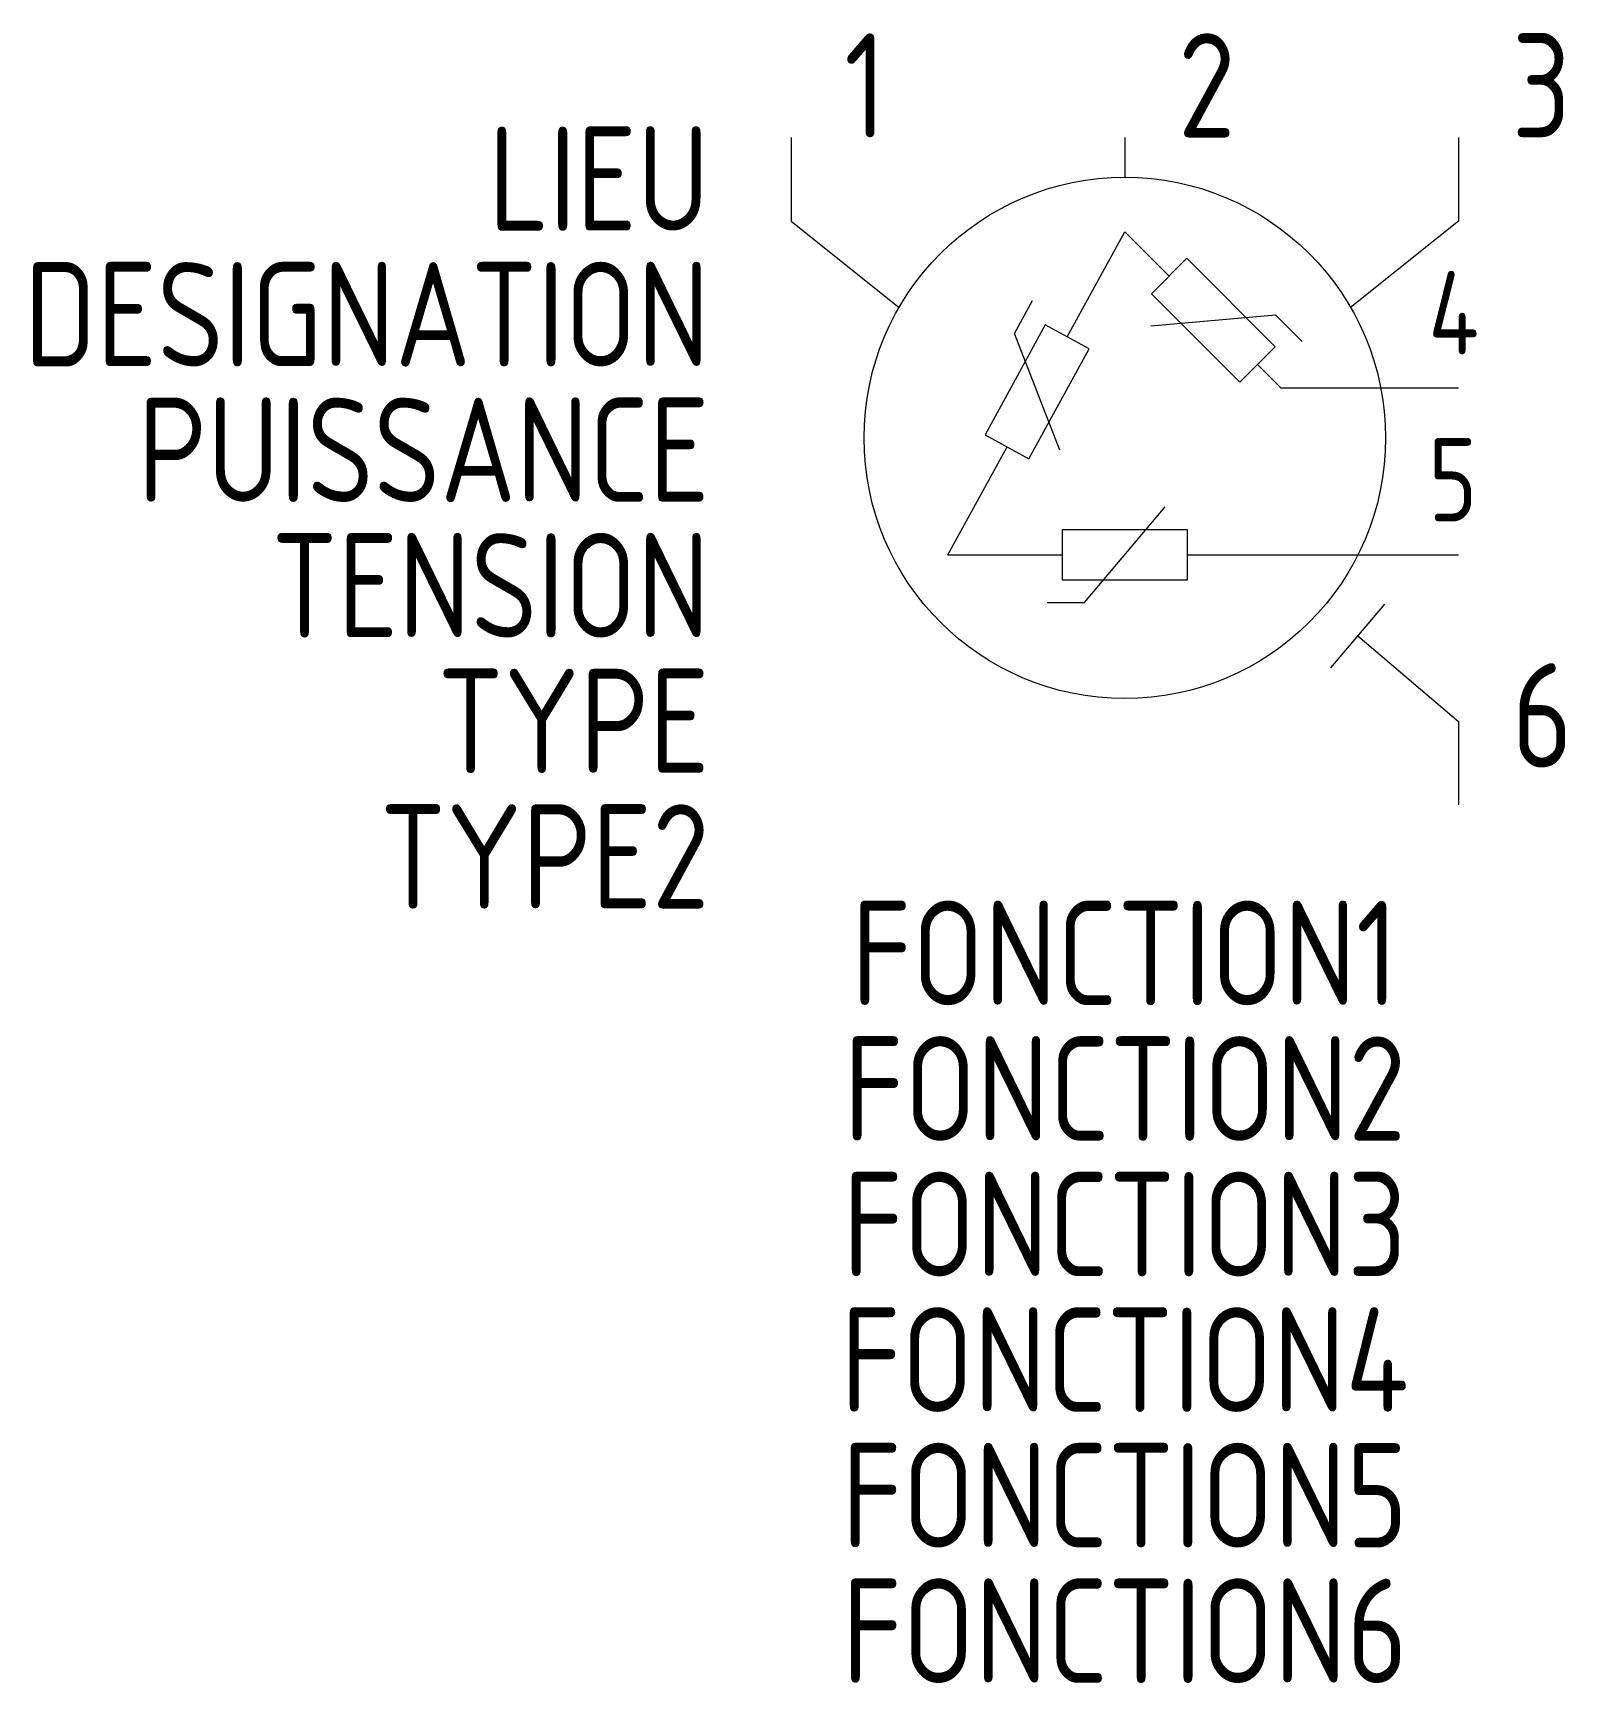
# Model space of a CAD drawing. Extents: x -1602.8 to -1566.1, y -916.6 to -877.1.
import ezdxf
from ezdxf.enums import TextEntityAlignment as Align

# ---------------------------------------------------------------- set-up
doc = ezdxf.new("R2010")
doc.units = 0
for name, color, linetype in [('SYMB_FIL', 3, 'CONTINUOUS'), ('SYMB_FIL_FIN', 1, 'CONTINUOUS'), ('SYMB_TXT_CONTACT', 2, 'CONTINUOUS'), ('SYMB_TXT_NOM', 3, 'CONTINUOUS')]:
    doc.layers.add(name, color=color, linetype=linetype)
doc.styles.add('NET2_5', font='isocp.shx', dxfattribs={"width": 0.9, "height": 2.5})
doc.styles.add('NET_2', font='isocp.shx', dxfattribs={"width": 0.9, "height": 2})

msp = doc.modelspace()

# ---------------------------------------------------------------- linework, layer by layer
at = {"layer": 'SYMB_FIL'}
for p, q in [((-1584.634, -879.593), (-1584.634, -881.593)), ((-1576.634, -879.593), (-1576.634, -880.543)), ((-1568.634, -879.593), (-1568.634, -881.593)), ((-1584.634, -881.593), (-1582.045, -883.665)), ((-1568.634, -881.593), (-1571.223, -883.665)), ((-1571.697, -892.302), (-1570.402, -890.778)), ((-1571.049, -891.54), (-1568.634, -893.593)), ((-1568.634, -893.593), (-1568.634, -895.593))]:
    msp.add_line(p, q, dxfattribs=at)
msp.add_circle((-1576.634, -886.793), 6.25, dxfattribs=at)
at = {"layer": 'SYMB_FIL_FIN'}
for p, q in [((-1578.016, -884.372), (-1576.634, -881.851)), ((-1576.634, -881.851), (-1575.573, -882.911)), ((-1579.281, -884.29), (-1578.848, -883.5)), ((-1576.007, -884.103), (-1573.018, -883.841)), ((-1573.018, -883.841), (-1572.382, -884.478)), ((-1578.192, -887.085), (-1579.281, -884.29)), ((-1573.452, -885.033), (-1572.891, -885.593)), ((-1572.891, -885.593), (-1568.634, -885.593)), ((-1580.877, -889.593), (-1579.457, -887.003)), ((-1577.598, -890.742), (-1575.67, -888.444)), ((-1580.877, -889.593), (-1578.134, -889.593)), ((-1575.134, -889.593), (-1568.634, -889.593)), ((-1578.498, -890.742), (-1577.598, -890.742))]:
    msp.add_line(p, q, dxfattribs=at)
for points in [[(-1575.998, -883.336), (-1573.876, -885.457), (-1573.028, -884.608), (-1575.149, -882.487)], [(-1578.931, -887.291), (-1577.489, -884.66), (-1578.542, -884.084), (-1579.983, -886.715)], [(-1578.134, -890.193), (-1575.134, -890.193), (-1575.134, -888.993), (-1578.134, -888.993)]]:
    msp.add_lwpolyline(points, close=True, dxfattribs=at)

# ---------------------------------------------------------------- texts
at = {"layer": 'SYMB_TXT_CONTACT', "width": 0.9, "flags": 8}
for tag, p, s, height, style in [('1', (-1583.359, -879.593), 'U', 2.5, 'NET2_5'), ('2', (-1575.359, -879.593), 'V', 2.5, 'NET2_5'), ('3', (-1567.359, -879.593), 'W', 2.5, 'NET2_5'), ('4', (-1569.359, -884.793), 'T1', 2, 'NET_2'), ('5', (-1569.359, -888.793), 'T2', 2, 'NET_2'), ('6', (-1567.359, -894.693), 'PE', 2.5, 'NET2_5')]:
    msp.add_attdef(tag, p, s, height=height, dxfattribs=dict(at, style=style))
at = {"layer": 'SYMB_TXT_NOM', "style": 'NET2_5', "width": 0.9, "flags": 8}
for tag, text, p in [('LIEU', '', (-1586.587, -881.828)), ('DESIGNATION', 'M?', (-1586.587, -885.078)), ('PUISSANCE', 'KW', (-1586.587, -888.328)), ('TENSION', 'V', (-1586.587, -891.578)), ('TYPE', 'A', (-1586.587, -894.828)), ('TYPE2', '', (-1586.587, -898.078))]:
    msp.add_attdef(tag, text=text, height=2.5, dxfattribs=at).set_placement(p, align=Align.RIGHT)
for tag, p in [('FONCTION1', (-1576.634, -900.393)), ('FONCTION2', (-1576.634, -903.643)), ('FONCTION3', (-1576.634, -906.893)), ('FONCTION4', (-1576.634, -910.143)), ('FONCTION5', (-1576.634, -913.393)), ('FONCTION6', (-1576.634, -916.643))]:
    msp.add_attdef(tag, text='', height=2.5, dxfattribs=at).set_placement(p, align=Align.CENTER)

doc.saveas('drawing.dxf')
